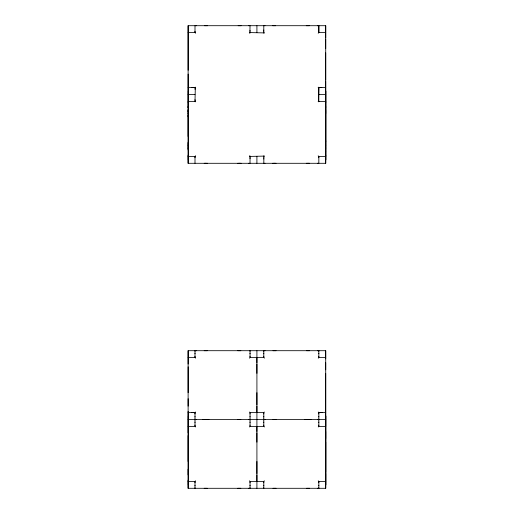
<?xml version="1.0" encoding="UTF-8"?>
<svg xmlns="http://www.w3.org/2000/svg" width="514" height="514" viewBox="0 0 514 514"><rect width="100%" height="100%" fill="white"/><g stroke="black" fill="none" stroke-linecap="round" stroke-linejoin="round"><path stroke-width="0.77" d="M188.118 102.639L188.118 74.074M188.118 163.298L188.118 25.706L325.715 25.7L325.715 163.298L188.118 163.298L188.118 155.119M188.118 144.196L188.118 142.153M188.118 108.955L188.118 111.994M188.118 488.3L188.118 350.702L325.715 350.702L325.715 488.3L188.118 488.3L188.118 480.16M188.291 484.856L188.291 416.064M188.118 432.859L188.118 411.361M188.118 398.691L188.118 406.144M188.291 159.86L188.291 91.062M194.999 32.151L195.648 33.23M194.999 31.72L194.999 31.29M194.999 425.521L194.999 425.091M194.999 422.508L194.999 422.078M194.999 419.932L194.999 419.071M194.999 356.722L194.999 356.292M194.999 353.709L194.999 353.279M194.999 99.658L195.32 101.836M194.999 487.87L194.999 488.3L194.999 481.419L195.583 480.834M194.999 425.952L195.583 426.967M194.999 357.153L195.583 358.168M249.9 155.716L250.035 157.278M250.035 351.133L250.035 350.702L250.035 357.583L249.451 358.168M250.035 158.569L250.035 158.139M250.035 485.717L250.035 485.287M250.035 482.71L250.035 482.28M250.035 419.932L250.035 419.071M250.035 416.918L250.035 416.488M250.035 413.911L250.035 413.481M256.916 461.469L256.91 488.3M256.916 432.859L256.916 473.587M256.916 392.67L256.91 442.149M256.916 364.06L256.916 404.788M256.916 474.942L256.916 481.419M256.916 406.144L256.916 412.62M256.91 373.35L256.916 350.702M263.933 33.281L263.798 31.72M263.798 30.429L263.798 29.998M263.798 487.87L263.798 488.3L263.791 481.419L264.382 480.834M263.798 425.952L264.382 426.967M263.798 425.521L263.798 425.091M263.798 422.508L263.798 422.078M263.798 419.932L263.798 419.071M263.798 357.153L264.382 358.168M263.798 356.722L263.798 356.292M263.798 353.709L263.798 353.279M318.834 157.708L318.834 157.278M318.834 156.847L318.185 155.774M318.834 485.717L318.834 485.287M318.834 482.71L318.834 482.28M318.834 419.932L318.834 419.071M318.834 416.918L318.834 416.488M318.834 413.911L318.834 413.481M318.834 351.133L318.834 350.702L317.581 350.702M325.715 25.7L325.715 37.888M325.715 148.585L325.715 146.94M325.715 107.632L325.715 81.366M325.715 102.639L325.715 101.38L318.134 101.515M325.715 80.049L325.709 52.871M325.709 48.695L325.715 39.257M325.882 484.856L325.882 416.057M325.715 358.836L325.709 350.702M325.882 159.86L325.882 91.062M188.118 110.298L188.118 113.6M188.118 145.803L188.118 143.875M188.118 366.79L188.118 392.67M188.118 469.198L188.118 474.942M188.118 435.589L188.118 461.469M325.715 147.21L325.715 145.507M325.715 113.6L325.715 108.955M325.715 369.804L325.715 362.723M325.715 472.205L325.715 442.149M325.715 438.603L325.715 431.522M249.9 33.281L250.035 25.7L248.827 25.7M265.006 163.298L263.798 163.298L263.933 155.716M195.32 87.162L194.999 101.38L195.699 101.515M318.513 101.836L318.834 87.624L318.513 87.162M318.185 33.23L318.834 32.581L325.715 32.581M194.999 163.298L194.999 156.417L195.648 155.774M188.118 412.62L194.999 412.62L195.583 412.035M249.451 426.967L250.035 426.382L250.035 412.62L249.451 412.035M264.382 412.035L263.798 412.62L263.798 426.382L250.035 426.382M318.25 358.168L318.834 357.583L318.834 350.702M318.25 426.967L318.834 426.382L318.834 412.62L318.25 412.035M249.579 32.902L250.035 32.581L264.254 32.902M249.579 156.095L250.035 156.417L264.254 156.095M195.699 87.483L188.118 87.618M204.476 25.706L207.54 25.706M238.168 25.706L241.117 25.706M272.716 25.706L275.665 25.706M306.293 25.706L309.357 25.706M317.536 25.7L318.834 25.7L318.834 32.581L318.834 25.7M205.613 163.298L207.54 163.298M239.421 163.298L241.117 163.298M274.097 163.298L276.018 163.298M307.925 163.298L309.627 163.298M204.206 350.702L207.219 350.702M237.815 350.702L240.822 350.702M273.005 350.702L276.018 350.702M306.614 350.702L309.621 350.702M188.118 419.501L325.715 419.501M207.219 488.3L204.206 488.3M240.828 488.3L237.815 488.3M276.018 488.3L273.005 488.3M309.627 488.3L306.614 488.3M188.118 25.7L188.118 32.581L194.999 32.581L194.999 25.7L196.297 25.7M325.715 87.624L318.134 87.483M191.985 87.618L192.416 87.618M193.277 87.618L193.707 87.618M194.138 87.618L194.999 87.618L194.999 89.34M319.695 87.618L318.834 87.618L318.834 101.38L319.265 101.38M320.126 87.618L320.556 87.618M321.417 87.618L321.848 87.618M188.118 94.505L194.999 94.505M318.841 94.499L325.715 94.499M194.568 101.38L194.999 101.38L188.118 101.38M188.118 156.417L194.999 156.417L194.999 156.847M188.118 350.702L188.118 357.583L194.999 357.583L194.999 350.702L196.252 350.702M250.035 357.583L263.791 357.583L263.791 350.702L265.051 350.702M318.834 357.583L325.715 357.583M250.035 412.62L263.798 412.62L263.798 413.05M318.841 426.382L325.715 426.382L325.715 412.62L318.834 412.62L319.265 412.62M191.555 412.62L191.985 412.62M193.277 412.62L193.707 412.62M194.568 412.62L194.999 413.05M320.126 412.62L320.556 412.62M321.848 412.62L322.278 412.62M208.928 419.495L202.831 419.501M304.905 419.495L311.002 419.501M188.118 426.382L194.999 426.382L194.999 412.62M188.118 481.419L194.999 481.419L194.999 481.849M249.451 480.834L250.035 481.419L263.798 481.419L263.798 481.849M318.25 480.834L318.834 481.419L325.715 481.419L325.715 473.587M265.006 25.7L263.798 25.7L263.791 32.581M194.568 156.417L194.999 156.417M306.293 163.298L308.22 163.298M237.815 163.298L239.73 163.298M248.782 163.298L250.035 163.298L250.035 156.417M272.716 163.298L274.412 163.298M317.536 163.298L318.834 163.298L318.834 156.417L325.715 156.417L325.715 151.116M204.212 163.298L205.908 163.298M273.005 419.501L276.018 419.501M317.581 419.501L318.834 419.501M194.999 419.501L196.252 419.501M237.815 419.501L240.822 419.501M248.782 419.501L250.035 419.501M263.798 419.501L265.051 419.501M248.782 488.3L250.035 488.3L250.035 481.419M317.581 488.3L318.834 488.3L318.834 481.419M325.715 110.304L325.709 142.153M325.715 143.875L325.715 145.803M325.715 155.119L325.715 163.298M325.715 140.65L325.715 144.196M325.715 412.62L325.709 373.35M318.834 353.279L318.834 353.709M318.834 356.292L318.834 356.722M318.834 422.078L318.834 422.508M318.834 425.091L318.834 425.521M318.834 487.87L318.834 488.3M263.798 156.417L263.798 157.278M263.798 158.569L263.798 158.999M263.798 350.702L263.798 351.133M263.798 413.481L263.798 413.911M263.798 416.488L263.798 416.918M263.798 482.28L263.798 482.71M263.798 485.287L263.798 485.717M256.916 362.723L256.916 357.583M256.916 431.522L256.916 426.382M250.035 32.581L250.035 31.72M250.035 30.429L250.035 30.859M250.035 353.279L250.035 353.709M250.035 356.292L250.035 356.722M250.035 422.078L250.035 422.508M250.035 425.091L250.035 425.521M250.035 487.87L250.035 488.3M194.999 157.278L194.999 157.708M194.999 350.702L194.999 351.133M194.999 413.481L194.999 413.911M194.999 416.488L194.999 416.918M194.999 482.28L194.999 482.71M194.999 485.287L194.999 485.717M188.118 32.581L188.124 70.257M188.118 145.507L188.118 147.21M188.118 102.594L188.118 107.632M188.118 113.247L188.124 116.749M188.118 146.94L188.118 148.585M188.118 357.583L188.118 364.06M325.715 106.52L325.715 109.212M325.715 148.353L325.715 151.277M325.715 481.419L325.715 488.3M256.916 25.7L256.916 32.581M256.91 156.417L256.91 163.298M188.118 106.52L188.118 107.856M188.118 115.309L188.124 136.467M188.118 148.353L188.118 149.94"/></g></svg>
